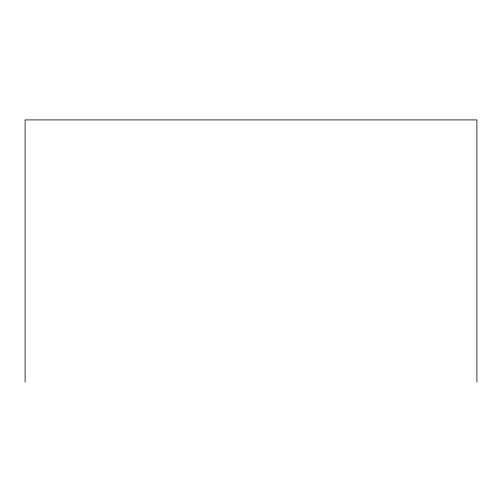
<?xml version="1.0" encoding="UTF-8"?>
<svg xmlns="http://www.w3.org/2000/svg" width="502" height="502" viewBox="0 0 502 502"><rect width="100%" height="100%" fill="white"/><g stroke="black" fill="none" stroke-linecap="round" stroke-linejoin="round"><path stroke-width="0.75" d="M476.9 382.085L476.9 119.915L25.1 119.915L25.1 382.085"/></g></svg>
